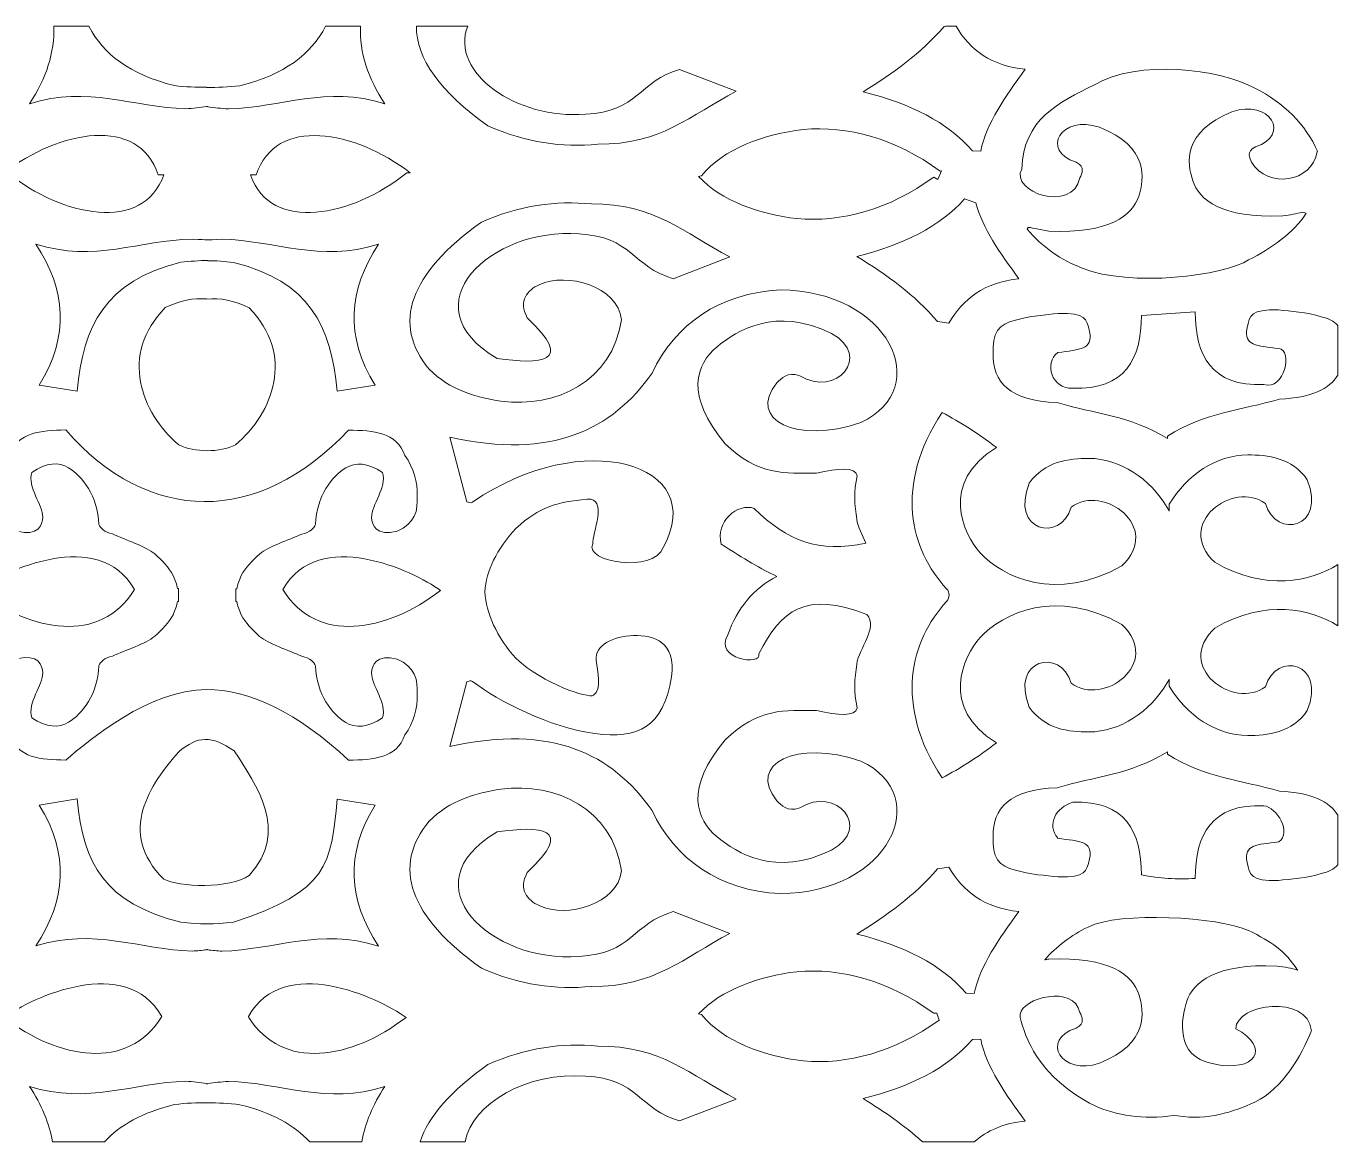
# Model space of a CAD drawing. Header units: millimetres. Extents: x -1200 to 1200, y -590 to 590.
# Drawn here: x -187 to 1200, y -590 to 590 of the extents above; entities that cross this region are included whole.
import ezdxf

# ---------------------------------------------------------------- set-up
doc = ezdxf.new("R2010")
doc.units = ezdxf.units.MM
doc.header["$MEASUREMENT"] = 0
doc.layers.add('Layer 1', color=7, linetype='Continuous')

msp = doc.modelspace()

# ---------------------------------------------------------------- linework, layer by layer
at = {"layer": 'Layer 1', "color": 250, "lineweight": 20}
for points, knots in [([(166.3349, 589.9318), (166.3349, 589.9318), (129.4332, 589.9318), (129.4332, 589.9318), (113.6165, 560.2095), (86.2289, 538.7656), (38.7649, 527.0368), (26.5043, 525.5775), (14.7608, 524.968), (3.5644, 525.2606), (3.5644, 525.2606), (3.5644, 525.3744), (3.5644, 525.3744), (-7.3014, 525.1479), (-18.6791, 525.7638), (-30.5402, 527.1758), (-77.9296, 538.8863), (-105.3026, 560.2821), (-121.1307, 589.9318), (-121.1307, 589.9318), (-158.1034, 589.9318), (-158.1034, 589.9318), (-157.0347, 562.1973), (-166.0779, 535.0684), (-183.7077, 507.9748), (-122.4256, 527.6757), (-73.8101, 503.9432), (-18.3737, 502.5941), (-10.9685, 503.0077), (-3.6431, 503.8145), (3.5644, 504.9728), (3.5644, 504.9728), (3.5644, 505.0123), (3.5644, 505.0123), (3.6048, 505.0056), (3.6454, 504.9992), (3.6858, 504.9923), (4.0108, 505.0448), (4.3348, 505.0978), (4.6596, 505.1515), (4.6596, 505.1515), (4.6596, 504.8343), (4.6596, 504.8343), (11.8682, 503.6756), (19.1925, 502.8686), (26.5985, 502.4554), (82.0339, 503.8045), (130.651, 527.5375), (191.9328, 507.8356), (174.2737, 534.9749), (165.2301, 562.1488), (166.3349, 589.9318)], [0, 0, 0, 0, 0.058823529, 0.058823529, 0.058823529, 0.117647059, 0.117647059, 0.117647059, 0.176470588, 0.176470588, 0.176470588, 0.235294118, 0.235294118, 0.235294118, 0.294117647, 0.294117647, 0.294117647, 0.352941176, 0.352941176, 0.352941176, 0.411764706, 0.411764706, 0.411764706, 0.470588235, 0.470588235, 0.470588235, 0.529411765, 0.529411765, 0.529411765, 0.588235294, 0.588235294, 0.588235294, 0.647058824, 0.647058824, 0.647058824, 0.705882353, 0.705882353, 0.705882353, 0.764705882, 0.764705882, 0.764705882, 0.823529412, 0.823529412, 0.823529412, 0.882352941, 0.882352941, 0.882352941, 0.941176471, 0.941176471, 0.941176471, 1, 1, 1, 1]), ([(279.7128, 589.9318), (279.7128, 589.9318), (225.3686, 589.9318), (225.3686, 589.9318), (225.074, 556.0747), (250.4182, 520.4275), (301.0653, 484.4888), (340.9844, 466.808), (379.6769, 461.4205), (417.4529, 465.1918), (483.3696, 464.425), (515.5359, 495.6648), (563.767, 521.2805), (563.767, 521.2805), (503.818, 544.2869), (503.818, 544.2869), (460.8971, 532.0979), (459.9648, 499.1866), (404.1895, 496.9878), (331.6523, 490.7705), (260.4958, 541.0023), (279.7128, 589.9318)], [0, 0, 0, 0, 0.142857143, 0.142857143, 0.142857143, 0.285714286, 0.285714286, 0.285714286, 0.428571429, 0.428571429, 0.428571429, 0.571428571, 0.571428571, 0.571428571, 0.714285714, 0.714285714, 0.714285714, 0.857142857, 0.857142857, 0.857142857, 1, 1, 1, 1]), ([(796.1617, 589.9318), (796.1617, 589.9318), (785.1888, 589.9318), (785.1888, 589.9318), (785.1888, 589.9318), (783.4722, 589.6905), (783.4722, 589.6905), (759.412, 561.2407), (729.3797, 540.1677), (698.1073, 520.6242), (747.5462, 508.1504), (787.4832, 488.4589), (813.532, 458.2191), (813.532, 458.2191), (822.2999, 457.7436), (822.2999, 457.7436), (828.4033, 487.5096), (848.4498, 515.5721), (869.414, 544.4131), (833.5864, 547.8484), (811.0849, 564.9908), (796.1617, 589.9318)], [0, 0, 0, 0, 0.142857143, 0.142857143, 0.142857143, 0.285714286, 0.285714286, 0.285714286, 0.428571429, 0.428571429, 0.428571429, 0.571428571, 0.571428571, 0.571428571, 0.714285714, 0.714285714, 0.714285714, 0.857142857, 0.857142857, 0.857142857, 1, 1, 1, 1]), ([(872.6232, 377.1037), (872.864, 377.4641), (884.9082, 374.6924), (894.288, 373.1321), (958.9201, 370.0575), (983.0062, 390.4567), (989.4195, 410.2163), (995.4473, 428.7794), (1000.4119, 462.1928), (948.0392, 482.9966), (907.629, 497.487), (884.928, 457.8853), (923.2011, 446.1465), (933.524, 440.7029), (929.0339, 434.1154), (927.3062, 429.6723), (919.115, 391.4437), (853.0179, 414.8646), (865.6783, 438.8241), (867.3801, 491.2176), (904.4743, 509.2691), (942.5365, 528.0124), (988.1922, 555.1284), (1075.1657, 545.1279), (1112.3983, 524.3065), (1142.451, 509.508), (1166.8103, 485.3077), (1178.3564, 457.7509), (1178.3564, 457.7509), (1178.2752, 457.4131), (1178.2752, 457.4131), (1172.7789, 424.3562), (1125.7872, 417.7885), (1108.6728, 445.9739), (1106.9451, 450.4174), (1102.455, 457.0049), (1112.7782, 462.4486), (1151.0512, 474.1865), (1128.3505, 513.7888), (1087.9396, 499.2979), (1035.5675, 478.4945), (1040.5316, 445.0812), (1046.5576, 426.5181), (1052.9726, 406.7587), (1077.0586, 386.3592), (1141.691, 389.4334), (1149.5516, 390.3372), (1156.3653, 391.5888), (1162.333, 393.1344), (1162.333, 393.1344), (1166.6317, 392.1366), (1166.6317, 392.1366), (1153.5776, 371.5691), (1129.654, 354.6656), (1105.6433, 342.8422), (1080.7351, 325.7409), (979.9084, 313.5995), (929.7383, 333.9922), (907.2479, 342.5754), (887.7779, 356.2996), (871.3276, 375.1645), (871.3276, 375.1645), (872.6232, 377.1037), (872.6232, 377.1037)], [0, 0, 0, 0, 0.047619048, 0.047619048, 0.047619048, 0.095238095, 0.095238095, 0.095238095, 0.142857143, 0.142857143, 0.142857143, 0.19047619, 0.19047619, 0.19047619, 0.238095238, 0.238095238, 0.238095238, 0.285714286, 0.285714286, 0.285714286, 0.333333333, 0.333333333, 0.333333333, 0.380952381, 0.380952381, 0.380952381, 0.428571429, 0.428571429, 0.428571429, 0.476190476, 0.476190476, 0.476190476, 0.523809524, 0.523809524, 0.523809524, 0.571428571, 0.571428571, 0.571428571, 0.619047619, 0.619047619, 0.619047619, 0.666666667, 0.666666667, 0.666666667, 0.714285714, 0.714285714, 0.714285714, 0.761904762, 0.761904762, 0.761904762, 0.80952381, 0.80952381, 0.80952381, 0.857142857, 0.857142857, 0.857142857, 0.904761905, 0.904761905, 0.904761905, 0.952380952, 0.952380952, 0.952380952, 1, 1, 1, 1]), ([(-41.797, 432.7108), (-63.3892, 371.0315), (-149.5375, 388.6012), (-207.0723, 434.9285), (-207.0723, 434.9285), (-210.6809, 434.9762), (-210.6809, 434.9762), (-152.5685, 479.9192), (-67.9083, 495.638), (-47.8659, 432.706), (-47.8659, 432.706), (-41.797, 432.7108), (-41.797, 432.7108)], [0, 0, 0, 0, 0.25, 0.25, 0.25, 0.5, 0.5, 0.5, 0.75, 0.75, 0.75, 1, 1, 1, 1]), ([(50.0223, 432.572), (71.6147, 370.8929), (157.7623, 388.4624), (215.2971, 434.79), (215.2971, 434.79), (218.9057, 434.8374), (218.9057, 434.8374), (160.7936, 479.7801), (76.1336, 495.4991), (56.0908, 432.5674), (56.0908, 432.5674), (50.0223, 432.572), (50.0223, 432.572)], [0, 0, 0, 0, 0.25, 0.25, 0.25, 0.5, 0.5, 0.5, 0.75, 0.75, 0.75, 1, 1, 1, 1]), ([(777.0221, 427.8796), (777.0221, 427.8796), (780.9886, 436.8076), (780.9886, 436.8076), (780.9886, 436.8076), (779.3074, 436.7697), (779.3074, 436.7697), (732.0696, 471.4545), (681.1547, 484.8431), (634.572, 480.7641), (592.882, 475.7215), (550.4748, 460.446), (526.8689, 431.7933), (525.8722, 431.5502), (524.8725, 431.313), (523.8737, 431.0759), (548.0462, 405.1736), (588.254, 391.169), (627.8161, 386.3847), (674.4, 382.305), (725.3142, 395.6947), (772.5509, 430.3787), (772.5509, 430.3787), (777.0221, 427.8796), (777.0221, 427.8796)], [0, 0, 0, 0, 0.125, 0.125, 0.125, 0.25, 0.25, 0.25, 0.375, 0.375, 0.375, 0.5, 0.5, 0.5, 0.625, 0.625, 0.625, 0.75, 0.75, 0.75, 0.875, 0.875, 0.875, 1, 1, 1, 1]), ([(557.0127, 345.8677), (557.0127, 345.8677), (497.0624, 322.8612), (497.0624, 322.8612), (454.1424, 335.0505), (453.2092, 367.9625), (397.4342, 370.161), (305.0291, 378.0807), (214.8319, 294.3953), (310.8985, 238.4928), (356.3425, 232.1513), (393.9851, 233.4117), (342.59, 281.4812), (333.0466, 299.8054), (342.7502, 310.7248), (355.3242, 316.5062), (385.03, 330.1635), (438.4276, 315.0115), (442.2915, 279.5198), (432.632, 214.3691), (373.7712, 185.5142), (314.8393, 193.4381), (288.0531, 197.0393), (260.87, 205.4172), (239.0489, 227.0856), (199.0351, 274.8443), (217.8731, 328.4198), (294.3106, 382.6587), (334.2288, 400.3398), (372.9206, 405.7277), (410.6982, 401.9572), (476.614, 402.7229), (508.7798, 371.4837), (557.0127, 345.8677)], [0, 0, 0, 0, 0.090909091, 0.090909091, 0.090909091, 0.181818182, 0.181818182, 0.181818182, 0.272727273, 0.272727273, 0.272727273, 0.363636364, 0.363636364, 0.363636364, 0.454545455, 0.454545455, 0.454545455, 0.545454545, 0.545454545, 0.545454545, 0.636363636, 0.636363636, 0.636363636, 0.727272727, 0.727272727, 0.727272727, 0.818181818, 0.818181818, 0.818181818, 0.909090909, 0.909090909, 0.909090909, 1, 1, 1, 1]), ([(816.9983, 403.2953), (816.9983, 403.2953), (805.2586, 407.1998), (805.2586, 407.1998), (779.1882, 377.9372), (739.8415, 358.7589), (691.3508, 346.5246), (722.6243, 326.9807), (752.6583, 305.9068), (776.7161, 277.4588), (776.7161, 277.4588), (788.5666, 275.792), (788.5666, 275.792), (803.4819, 301.5043), (826.1527, 319.2354), (862.6597, 322.7358), (843.1348, 349.5952), (824.41, 375.7805), (816.9983, 403.2953)], [0, 0, 0, 0, 0.166666667, 0.166666667, 0.166666667, 0.333333333, 0.333333333, 0.333333333, 0.5, 0.5, 0.5, 0.666666667, 0.666666667, 0.666666667, 0.833333333, 0.833333333, 0.833333333, 1, 1, 1, 1]), ([(-11.6183, 364.8312), (-67.0536, 363.4827), (-115.6709, 339.7499), (-176.9523, 359.4512), (-145.3974, 310.9558), (-141.3469, 262.3517), (-173.5641, 210.3558), (-173.5641, 210.3558), (-133.5065, 203.9593), (-133.5065, 203.9593), (-126.996, 272.6291), (-104.2008, 320.3785), (-23.7846, 340.2501), (-13.9662, 341.4193), (-4.4812, 342.0412), (4.6596, 342.0946), (4.6596, 342.0946), (4.6596, 341.9477), (4.6596, 341.9477), (13.4631, 341.8523), (22.5821, 341.2339), (32.0088, 340.1116), (112.4252, 320.2396), (135.2204, 272.4905), (141.7309, 203.8201), (141.7309, 203.8201), (181.7887, 210.2171), (181.7887, 210.2171), (149.5711, 262.2128), (153.6222, 310.817), (185.1772, 359.3123), (123.896, 339.6112), (75.2785, 363.3439), (19.8429, 364.6934), (0.6747, 363.6216), (7.4682, 363.7666), (-11.6183, 364.8312)], [0, 0, 0, 0, 0.083333333, 0.083333333, 0.083333333, 0.166666667, 0.166666667, 0.166666667, 0.25, 0.25, 0.25, 0.333333333, 0.333333333, 0.333333333, 0.416666667, 0.416666667, 0.416666667, 0.5, 0.5, 0.5, 0.583333333, 0.583333333, 0.583333333, 0.666666667, 0.666666667, 0.666666667, 0.75, 0.75, 0.75, 0.833333333, 0.833333333, 0.833333333, 0.916666667, 0.916666667, 0.916666667, 1, 1, 1, 1]), ([(547.8611, 42.1893), (571.8892, 26.5071), (590.8702, 15.5224), (606.492, 8.0262), (582.4159, -4.6683), (564.3584, -26.0899), (554.9053, -53.7172), (538.9649, -79.6205), (592.1442, -87.1593), (587.5385, -74.0112), (611.376, -27.4016), (636.963, -7.3819), (701.9456, -32.1729), (713.9746, -47.0241), (693.6175, -67.3564), (691.1356, -85.0688), (689.0696, -99.8066), (687.5527, -114.7998), (691.7829, -131.0384), (689.2441, -140.695), (672.2391, -139.0851), (648.5781, -133.8401), (615.4616, -133.6793), (586.7737, -130.868), (552.1162, -164.9962), (508.9396, -216.0395), (521.2653, -249.2502), (543.4427, -267.5305), (564.2778, -284.7037), (605.3411, -310.7848), (664.4797, -281.4835), (708.0519, -257.8466), (669.5623, -213.1266), (630.9127, -236.8222), (617.4857, -241.7127), (611.5156, -233.6873), (606.7012, -229.3424), (574.6715, -190.3854), (627.7467, -163.8595), (695.5619, -187.3964), (773.8732, -224.2658), (724.9952, -327.2558), (610.1312, -327.5769), (546.011, -324.45), (498.9126, -291.1254), (474.6498, -239.5945), (432.1388, -179.6774), (369.2418, -147.938), (260.6456, -171.8557), (260.6456, -171.8557), (278.7683, -103.5352), (278.7683, -103.5352), (280.9201, -103.2355), (282.668, -101.5208), (284.8585, -103.1976), (312.1832, -124.1057), (366.1019, -151.575), (414.2744, -158.3017), (459.5273, -164.621), (487.0191, -151.2651), (495.321, -98.3434), (499.7879, -61.1587), (477.227, -54.0682), (454.8346, -54.6579), (433.7664, -55.2126), (413.5722, -64.8485), (415.7078, -80.8018), (416.6859, -92.6266), (422.3381, -111.1425), (412.8161, -117.7453), (407.6318, -121.3403), (359.6565, -105.9722), (331.0827, -79.0262), (309.7774, -56.0218), (299.6269, -30.8857), (297.764, -8.3244), (299.6269, 14.237), (309.7774, 35.9453), (331.0827, 58.9494), (355.2606, 81.7498), (373.7487, 86.4614), (405.9384, 89.6044), (428.7045, 91.8274), (411.117, 52.6594), (411.9149, 42.2843), (402.5531, 22.9043), (476.0396, 11.3346), (486.5722, 38.4325), (535.5467, 127.9994), (401.0743, 166.8963), (284.8585, 86.5497), (282.668, 84.8728), (280.9201, 86.5875), (278.7683, 86.8872), (278.7683, 86.8872), (260.6456, 155.2078), (260.6456, 155.2078), (369.2418, 131.29), (432.1388, 163.0295), (474.6498, 222.9465), (498.9126, 274.4775), (546.011, 307.8022), (610.1312, 310.9289), (724.9952, 310.6078), (773.8732, 207.6179), (695.5619, 170.7484), (627.7467, 147.2116), (574.6715, 173.7374), (606.7012, 212.6945), (611.5156, 217.0394), (617.4857, 225.0648), (630.9127, 220.1743), (669.5623, 196.4787), (708.0519, 241.1987), (664.4797, 264.8356), (605.3411, 294.1368), (564.2778, 268.0557), (543.4427, 250.8826), (521.2653, 232.6025), (508.9396, 199.3916), (552.1162, 148.3482), (586.7737, 114.2201), (615.4616, 117.0313), (648.5781, 117.1922), (672.2391, 122.4372), (689.2441, 124.047), (691.7829, 114.3905), (687.5527, 98.152), (689.0696, 83.1587), (691.1356, 68.4208), (692.2715, 60.3157), (697.1487, 51.6627), (700.9543, 43.2366), (650.9828, 32.621), (617.7494, 45.2963), (582.8326, 79.8041), (564.9618, 86.3152), (541.2176, 65.5231), (547.8611, 42.1893)], [0, 0, 0, 0, 0.02173913, 0.02173913, 0.02173913, 0.043478261, 0.043478261, 0.043478261, 0.065217391, 0.065217391, 0.065217391, 0.086956522, 0.086956522, 0.086956522, 0.108695652, 0.108695652, 0.108695652, 0.130434783, 0.130434783, 0.130434783, 0.152173913, 0.152173913, 0.152173913, 0.173913043, 0.173913043, 0.173913043, 0.195652174, 0.195652174, 0.195652174, 0.217391304, 0.217391304, 0.217391304, 0.239130435, 0.239130435, 0.239130435, 0.260869565, 0.260869565, 0.260869565, 0.282608696, 0.282608696, 0.282608696, 0.304347826, 0.304347826, 0.304347826, 0.326086957, 0.326086957, 0.326086957, 0.347826087, 0.347826087, 0.347826087, 0.369565217, 0.369565217, 0.369565217, 0.391304348, 0.391304348, 0.391304348, 0.413043478, 0.413043478, 0.413043478, 0.434782609, 0.434782609, 0.434782609, 0.456521739, 0.456521739, 0.456521739, 0.47826087, 0.47826087, 0.47826087, 0.5, 0.5, 0.5, 0.52173913, 0.52173913, 0.52173913, 0.543478261, 0.543478261, 0.543478261, 0.565217391, 0.565217391, 0.565217391, 0.586956522, 0.586956522, 0.586956522, 0.608695652, 0.608695652, 0.608695652, 0.630434783, 0.630434783, 0.630434783, 0.652173913, 0.652173913, 0.652173913, 0.673913043, 0.673913043, 0.673913043, 0.695652174, 0.695652174, 0.695652174, 0.717391304, 0.717391304, 0.717391304, 0.739130435, 0.739130435, 0.739130435, 0.760869565, 0.760869565, 0.760869565, 0.782608696, 0.782608696, 0.782608696, 0.804347826, 0.804347826, 0.804347826, 0.826086957, 0.826086957, 0.826086957, 0.847826087, 0.847826087, 0.847826087, 0.869565217, 0.869565217, 0.869565217, 0.891304348, 0.891304348, 0.891304348, 0.913043478, 0.913043478, 0.913043478, 0.934782609, 0.934782609, 0.934782609, 0.956521739, 0.956521739, 0.956521739, 0.97826087, 0.97826087, 0.97826087, 1, 1, 1, 1]), ([(3.5644, 301.4444), (-10.2346, 302.8068), (-24.8808, 299.7366), (-40.1658, 292.3045), (-89.2141, 242.7403), (-65.7299, 180.8278), (-25.8736, 147.2009), (-8.9726, 138.8984), (17.2782, 138.7986), (34.0976, 147.0621), (73.9543, 180.6889), (97.4391, 242.6015), (48.3902, 292.1657), (32.7001, 299.7949), (17.6842, 302.8284), (3.5644, 301.1885), (3.5644, 301.1885), (3.5644, 301.4444), (3.5644, 301.4444)], [0, 0, 0, 0, 0.166666667, 0.166666667, 0.166666667, 0.333333333, 0.333333333, 0.333333333, 0.5, 0.5, 0.5, 0.666666667, 0.666666667, 0.666666667, 0.833333333, 0.833333333, 0.833333333, 1, 1, 1, 1]), ([(1199.9579, 220.9544), (1199.9579, 220.9544), (1199.9579, 273.4355), (1199.9579, 273.4355), (1196.037, 278.0742), (1190.2237, 280.9632), (1182.4307, 282.5868), (1167.7564, 287.5524), (1149.4177, 288.1807), (1137.1059, 289.8612), (1107.8921, 290.5071), (1107.1268, 284.2717), (1103.9671, 270.8461), (1100.5292, 251.0834), (1113.8328, 252.6162), (1137.7288, 248.912), (1152.5915, 247.5311), (1143.7573, 204.2), (1121.8449, 210.8648), (1066.0381, 208.6875), (1049.3599, 241.9405), (1049.147, 287.6796), (1049.147, 287.6796), (992.2776, 283.9731), (992.2776, 283.9731), (992.0657, 238.2341), (975.3864, 204.9813), (919.5788, 207.1582), (897.2866, 205.6024), (888.9709, 233.8094), (903.6954, 244.6346), (927.5917, 248.3386), (940.895, 247.3775), (937.4569, 267.1396), (934.2978, 280.565), (933.5333, 286.8004), (904.3179, 286.1545), (892.0067, 284.4748), (873.6671, 283.8469), (858.9926, 278.8795), (841.4924, 275.2343), (833.9627, 265.2172), (835.475, 243.2923), (834.8575, 213.5598), (852.5867, 193.8069), (903.0137, 191.8435), (943.0008, 179.8218), (979.9667, 178.3571), (1019.7034, 153.7372), (1019.7034, 153.7372), (1019.7054, 156.1772), (1019.7054, 156.1772), (1060.2093, 182.0185), (1097.7487, 183.3249), (1138.4099, 195.5494), (1172.0826, 196.8612), (1191.1712, 206.1049), (1199.9579, 220.9544)], [0, 0, 0, 0, 0.052631579, 0.052631579, 0.052631579, 0.105263158, 0.105263158, 0.105263158, 0.157894737, 0.157894737, 0.157894737, 0.210526316, 0.210526316, 0.210526316, 0.263157895, 0.263157895, 0.263157895, 0.315789474, 0.315789474, 0.315789474, 0.368421053, 0.368421053, 0.368421053, 0.421052632, 0.421052632, 0.421052632, 0.473684211, 0.473684211, 0.473684211, 0.526315789, 0.526315789, 0.526315789, 0.578947368, 0.578947368, 0.578947368, 0.631578947, 0.631578947, 0.631578947, 0.684210526, 0.684210526, 0.684210526, 0.736842105, 0.736842105, 0.736842105, 0.789473684, 0.789473684, 0.789473684, 0.842105263, 0.842105263, 0.842105263, 0.894736842, 0.894736842, 0.894736842, 0.947368421, 0.947368421, 0.947368421, 1, 1, 1, 1]), ([(1199.9579, -44.2595), (1199.9579, -44.2595), (1199.9579, 20.4767), (1199.9579, 20.4767), (1170.9162, 2.2281), (1123.9739, -8.0887), (1069.7774, 22.8544), (1026.5184, 63.887), (1089.8153, 110.1683), (1123.3525, 84.9353), (1134.6871, 46.7896), (1188.5396, 59.1631), (1167.7249, 110.2453), (1151.915, 133.467), (1125.5439, 136.6478), (1104.7138, 136.501), (1071.3193, 136.2627), (1040.4127, 115.3695), (1021.7867, 84.5188), (1021.7867, 84.5188), (1021.7946, 77.1033), (1021.7946, 77.1033), (1021.0947, 78.3584), (1020.3737, 79.5941), (1019.6339, 80.8178), (1019.6332, 80.8153), (1019.6326, 80.8139), (1019.6301, 80.8103), (1019.6301, 80.8103), (1019.6301, 80.8251), (1019.6301, 80.8251), (1001.0036, 111.6697), (970.0995, 132.5558), (936.7118, 132.7932), (915.8808, 132.9412), (889.5106, 129.76), (873.6998, 106.5384), (852.8847, 55.4566), (906.7369, 43.0834), (918.0726, 81.2286), (951.6083, 106.4616), (1014.9065, 60.1808), (971.6466, 19.1482), (902.4631, -20.3516), (845.0931, 7.3806), (821.7015, 33.0224), (803.821, 52.623), (778.1472, 106.9948), (838.883, 144.3142), (819.7441, 159.3791), (800.6061, 171.1337), (781.4667, 181.3842), (730.1436, 104.2151), (748.0924, 35.4014), (786.2781, -5.1192), (789.8009, -8.936), (789.4996, -14.0211), (786.277, -18.6644), (748.0917, -59.1851), (730.1442, -127.9993), (781.4667, -205.168), (800.6061, -194.9172), (819.7441, -183.1629), (838.883, -168.098), (778.1472, -130.7784), (803.821, -76.4068), (821.7015, -56.8062), (845.0931, -31.1644), (902.4631, -3.4319), (971.6466, -42.932), (1014.9065, -83.9643), (951.6083, -130.2454), (918.0726, -105.0124), (906.7369, -66.867), (852.8847, -79.2404), (873.6998, -130.3222), (889.5106, -153.5438), (915.8808, -156.725), (936.7118, -156.577), (970.0995, -156.3396), (1001.0036, -135.4531), (1019.6301, -104.6089), (1019.6301, -104.6089), (1019.6301, -104.5941), (1019.6301, -104.5941), (1019.6326, -104.5977), (1019.6332, -104.5991), (1019.6339, -104.6016), (1020.3737, -103.3779), (1021.0947, -102.1422), (1021.7946, -100.8871), (1021.7946, -100.8871), (1021.7867, -108.3026), (1021.7867, -108.3026), (1040.4127, -139.1533), (1071.3193, -160.0465), (1104.7138, -160.2846), (1125.5439, -160.4314), (1151.915, -157.2505), (1167.7249, -134.0291), (1188.5396, -82.9469), (1134.6871, -70.5734), (1123.3525, -108.7188), (1089.8153, -133.9521), (1026.5184, -87.6708), (1069.7774, -46.6382), (1123.9739, -15.6951), (1170.9162, -26.0111), (1199.9579, -44.2595)], [0, 0, 0, 0, 0.027777778, 0.027777778, 0.027777778, 0.055555556, 0.055555556, 0.055555556, 0.083333333, 0.083333333, 0.083333333, 0.111111111, 0.111111111, 0.111111111, 0.138888889, 0.138888889, 0.138888889, 0.166666667, 0.166666667, 0.166666667, 0.194444444, 0.194444444, 0.194444444, 0.222222222, 0.222222222, 0.222222222, 0.25, 0.25, 0.25, 0.277777778, 0.277777778, 0.277777778, 0.305555556, 0.305555556, 0.305555556, 0.333333333, 0.333333333, 0.333333333, 0.361111111, 0.361111111, 0.361111111, 0.388888889, 0.388888889, 0.388888889, 0.416666667, 0.416666667, 0.416666667, 0.444444444, 0.444444444, 0.444444444, 0.472222222, 0.472222222, 0.472222222, 0.5, 0.5, 0.5, 0.527777778, 0.527777778, 0.527777778, 0.555555556, 0.555555556, 0.555555556, 0.583333333, 0.583333333, 0.583333333, 0.611111111, 0.611111111, 0.611111111, 0.638888889, 0.638888889, 0.638888889, 0.666666667, 0.666666667, 0.666666667, 0.694444444, 0.694444444, 0.694444444, 0.722222222, 0.722222222, 0.722222222, 0.75, 0.75, 0.75, 0.777777778, 0.777777778, 0.777777778, 0.805555556, 0.805555556, 0.805555556, 0.833333333, 0.833333333, 0.833333333, 0.861111111, 0.861111111, 0.861111111, 0.888888889, 0.888888889, 0.888888889, 0.916666667, 0.916666667, 0.916666667, 0.944444444, 0.944444444, 0.944444444, 0.972222222, 0.972222222, 0.972222222, 1, 1, 1, 1]), ([(-145.5304, 162.8442), (-172.1675, 162.3056), (-195.9535, 160.9381), (-205.1371, 135.967), (-214.2489, 123.2082), (-218.8769, 107.6305), (-217.8575, 93.0098), (-219.3094, 78.3889), (-215.6427, 63.8235), (-196.6824, 55.7937), (-175.0462, 49.8956), (-169.854, 62.6902), (-169.746, 70.4583), (-169.566, 83.4031), (-186.3175, 102.4353), (-181.4601, 117.9968), (-165.5476, 128.4992), (-152.812, 129.2219), (-142.3977, 122.8004), (-128.1257, 114.0001), (-111.4662, 93.4454), (-110.4565, 62.9188), (-108.5395, 59.0317), (-105.0246, 54.6453), (-95.9238, 52.8844), (-81.4749, 46.0893), (-61.1606, 40.0748), (-51.3318, 31.7804), (-43.0357, 24.7784), (-36.5628, 17.2101), (-31.9128, 9.0749), (-29.5481, 3.8645), (-28.0037, -0.7076), (-27.0955, -4.9807), (-27.0955, -4.9807), (-26.1696, -4.9807), (-26.1696, -4.9807), (-26.0139, -7.2423), (-25.9964, -9.4801), (-26.1476, -11.7536), (-25.9964, -14.0273), (-26.0139, -16.264), (-26.1696, -18.5258), (-26.1696, -18.5258), (-27.0953, -18.5258), (-27.0953, -18.5258), (-28.0037, -22.7988), (-29.5481, -27.3708), (-31.9128, -32.5814), (-36.5628, -40.7165), (-43.0357, -48.2849), (-51.3318, -55.2869), (-61.1606, -63.5812), (-81.4749, -69.5957), (-95.9238, -76.3905), (-105.0246, -78.1516), (-108.5395, -82.5378), (-110.4565, -86.425), (-111.4662, -116.9517), (-128.1257, -137.5065), (-142.3977, -146.3069), (-152.812, -152.728), (-165.5476, -152.0053), (-181.4601, -141.5032), (-186.3175, -125.9416), (-169.566, -106.9096), (-169.746, -93.9648), (-169.854, -86.1966), (-175.0462, -73.402), (-196.6824, -79.3001), (-215.6427, -87.3299), (-219.3094, -101.8953), (-217.8575, -116.5162), (-218.8769, -131.137), (-214.2489, -146.7143), (-205.1371, -159.4733), (-195.9535, -184.4445), (-172.1675, -185.812), (-145.5304, -186.3506), (-118.8511, -163.8832), (-57.9349, -112.1843), (3.5644, -111.6949), (47.9744, -111.7435), (99.807, -135.8938), (153.7555, -186.4894), (180.3923, -185.9509), (204.1772, -184.5824), (213.3618, -159.612), (222.4735, -146.8533), (227.1024, -131.2755), (226.0825, -116.655), (227.5347, -102.0341), (223.868, -87.4685), (204.9068, -79.4386), (183.2715, -73.5405), (178.0791, -86.3355), (177.9713, -94.1036), (177.7907, -107.0481), (194.5426, -126.0806), (189.6845, -141.6418), (173.7724, -152.1442), (161.0367, -152.8669), (150.6223, -146.4455), (136.3506, -137.6453), (119.6908, -117.0902), (118.6814, -86.5632), (116.7639, -82.6763), (113.25, -78.2903), (104.1487, -76.5287), (89.6993, -69.7342), (69.3848, -63.7198), (59.5568, -55.4257), (51.2605, -48.4237), (44.7875, -40.8557), (40.1374, -32.7196), (37.7729, -27.5095), (36.2283, -22.9373), (35.3206, -18.6644), (35.3206, -18.6644), (34.3944, -18.6644), (34.3944, -18.6644), (34.2387, -16.4033), (34.2213, -14.1655), (34.3724, -11.8914), (34.2213, -9.618), (34.2387, -7.3805), (34.3944, -5.1192), (34.3944, -5.1192), (35.3199, -5.1192), (35.3199, -5.1192), (36.2283, -0.8465), (37.7729, 3.7257), (40.1374, 8.9361), (44.7875, 17.0719), (51.2605, 24.6399), (59.5568, 31.6419), (69.3848, 39.936), (89.6993, 45.9504), (104.1487, 52.7449), (113.25, 54.5066), (116.7639, 58.8925), (118.6814, 62.7794), (119.6908, 93.3065), (136.3506, 113.8619), (150.6223, 122.6619), (161.0367, 129.0831), (173.7724, 128.3604), (189.6845, 117.8581), (194.5426, 102.2968), (177.7907, 83.2646), (177.9713, 70.3198), (178.0791, 62.5518), (183.2715, 49.757), (204.9068, 55.655), (223.868, 63.6847), (227.5347, 78.2506), (226.0825, 92.8715), (227.1024, 107.492), (222.4735, 123.0695), (213.3618, 135.8284), (204.1772, 160.799), (180.3923, 162.1671), (153.7555, 162.7056), (57.7717, 61.0189), (-57.8568, 62.78), (-145.5304, 162.8442)], [0, 0, 0, 0, 0.018181818, 0.018181818, 0.018181818, 0.036363636, 0.036363636, 0.036363636, 0.054545455, 0.054545455, 0.054545455, 0.072727273, 0.072727273, 0.072727273, 0.090909091, 0.090909091, 0.090909091, 0.109090909, 0.109090909, 0.109090909, 0.127272727, 0.127272727, 0.127272727, 0.145454545, 0.145454545, 0.145454545, 0.163636364, 0.163636364, 0.163636364, 0.181818182, 0.181818182, 0.181818182, 0.2, 0.2, 0.2, 0.218181818, 0.218181818, 0.218181818, 0.236363636, 0.236363636, 0.236363636, 0.254545455, 0.254545455, 0.254545455, 0.272727273, 0.272727273, 0.272727273, 0.290909091, 0.290909091, 0.290909091, 0.309090909, 0.309090909, 0.309090909, 0.327272727, 0.327272727, 0.327272727, 0.345454545, 0.345454545, 0.345454545, 0.363636364, 0.363636364, 0.363636364, 0.381818182, 0.381818182, 0.381818182, 0.4, 0.4, 0.4, 0.418181818, 0.418181818, 0.418181818, 0.436363636, 0.436363636, 0.436363636, 0.454545455, 0.454545455, 0.454545455, 0.472727273, 0.472727273, 0.472727273, 0.490909091, 0.490909091, 0.490909091, 0.509090909, 0.509090909, 0.509090909, 0.527272727, 0.527272727, 0.527272727, 0.545454545, 0.545454545, 0.545454545, 0.563636364, 0.563636364, 0.563636364, 0.581818182, 0.581818182, 0.581818182, 0.6, 0.6, 0.6, 0.618181818, 0.618181818, 0.618181818, 0.636363636, 0.636363636, 0.636363636, 0.654545455, 0.654545455, 0.654545455, 0.672727273, 0.672727273, 0.672727273, 0.690909091, 0.690909091, 0.690909091, 0.709090909, 0.709090909, 0.709090909, 0.727272727, 0.727272727, 0.727272727, 0.745454545, 0.745454545, 0.745454545, 0.763636364, 0.763636364, 0.763636364, 0.781818182, 0.781818182, 0.781818182, 0.8, 0.8, 0.8, 0.818181818, 0.818181818, 0.818181818, 0.836363636, 0.836363636, 0.836363636, 0.854545455, 0.854545455, 0.854545455, 0.872727273, 0.872727273, 0.872727273, 0.890909091, 0.890909091, 0.890909091, 0.909090909, 0.909090909, 0.909090909, 0.927272727, 0.927272727, 0.927272727, 0.945454545, 0.945454545, 0.945454545, 0.963636364, 0.963636364, 0.963636364, 0.981818182, 0.981818182, 0.981818182, 1, 1, 1, 1]), ([(-72.783, -5.7883), (-110.6814, 60.6178), (-209.9084, 14.3335), (-239.6067, -6.8071), (-181.4941, -51.7498), (-108.7286, -63.1842), (-73.393, -7.1077), (-73.393, -7.1077), (-72.783, -5.7883), (-72.783, -5.7883)], [0, 0, 0, 0, 0.333333333, 0.333333333, 0.333333333, 0.666666667, 0.666666667, 0.666666667, 1, 1, 1, 1]), ([(84.2068, -5.7883), (122.1055, 60.6178), (221.3322, 14.3335), (251.0305, -6.8071), (192.9179, -51.7498), (120.1526, -63.1842), (84.8171, -7.1077), (84.8171, -7.1077), (84.2068, -5.7883), (84.2068, -5.7883)], [0, 0, 0, 0, 0.333333333, 0.333333333, 0.333333333, 0.666666667, 0.666666667, 0.666666667, 1, 1, 1, 1]), ([(-25.8736, -177.5648), (-55.6164, -211.1916), (-92.0029, -262.8176), (-41.6765, -312.3821), (-26.347, -320.6918), (28.3698, -322.8804), (48.3902, -308.3297), (91.6188, -261.7854), (56.0542, -212.2532), (32.5866, -176.5603), (9.0235, -159.8781), (-5.8828, -160.6591), (-25.8736, -177.5648)], [0, 0, 0, 0, 0.25, 0.25, 0.25, 0.5, 0.5, 0.5, 0.75, 0.75, 0.75, 1, 1, 1, 1]), ([(1199.9579, -297.219), (1199.9579, -297.219), (1199.9579, -244.7382), (1199.9579, -244.7382), (1191.1712, -229.8887), (1172.0826, -220.645), (1138.4099, -219.3332), (1097.7487, -207.1084), (1060.2093, -205.8023), (1019.7054, -179.961), (1019.7054, -179.961), (1019.7034, -177.521), (1019.7034, -177.521), (979.9667, -202.1409), (943.0008, -203.6053), (903.0137, -215.6273), (852.5867, -217.5907), (834.8575, -237.3436), (835.475, -267.0761), (833.9627, -289.001), (841.4924, -299.0181), (858.9926, -302.6633), (873.6671, -307.6304), (892.0067, -308.2586), (904.3179, -309.9383), (933.5333, -310.5841), (934.2978, -304.3488), (937.4569, -290.9234), (940.895, -271.1613), (927.5917, -272.694), (903.6954, -268.9899), (891.9409, -254.3479), (901.7677, -236.278), (919.5788, -230.942), (975.3864, -228.7651), (992.0657, -262.0179), (992.2776, -307.7569), (1011.2346, -311.5307), (1030.191, -312.7663), (1049.147, -311.4634), (1049.3599, -265.7243), (1066.0381, -232.4713), (1121.8449, -234.6483), (1135.7721, -236.0666), (1151.4264, -263.441), (1137.7288, -272.6955), (1113.8328, -276.4), (1100.5292, -274.8672), (1103.9671, -294.6299), (1107.1268, -308.0555), (1107.8921, -314.2909), (1137.1059, -313.645), (1149.4177, -311.9645), (1167.7564, -311.3362), (1182.4307, -306.3706), (1190.2237, -304.747), (1196.037, -301.858), (1199.9579, -297.219)], [0, 0, 0, 0, 0.052631579, 0.052631579, 0.052631579, 0.105263158, 0.105263158, 0.105263158, 0.157894737, 0.157894737, 0.157894737, 0.210526316, 0.210526316, 0.210526316, 0.263157895, 0.263157895, 0.263157895, 0.315789474, 0.315789474, 0.315789474, 0.368421053, 0.368421053, 0.368421053, 0.421052632, 0.421052632, 0.421052632, 0.473684211, 0.473684211, 0.473684211, 0.526315789, 0.526315789, 0.526315789, 0.578947368, 0.578947368, 0.578947368, 0.631578947, 0.631578947, 0.631578947, 0.684210526, 0.684210526, 0.684210526, 0.736842105, 0.736842105, 0.736842105, 0.789473684, 0.789473684, 0.789473684, 0.842105263, 0.842105263, 0.842105263, 0.894736842, 0.894736842, 0.894736842, 0.947368421, 0.947368421, 0.947368421, 1, 1, 1, 1]), ([(557.0127, -369.6515), (557.0127, -369.6515), (497.0624, -346.645), (497.0624, -346.645), (454.1424, -358.834), (453.2092, -391.7463), (397.4342, -393.9448), (305.0291, -401.8645), (214.8319, -318.1791), (310.8985, -262.2763), (356.3425, -255.9348), (393.9851, -257.1955), (342.59, -305.265), (333.0466, -323.5892), (342.7502, -334.5086), (355.3242, -340.29), (385.03, -353.9473), (438.4276, -338.7953), (442.2915, -303.3036), (432.632, -238.1529), (373.7712, -209.298), (314.8393, -217.2219), (288.0531, -220.8229), (260.87, -229.201), (239.0489, -250.8692), (199.0351, -298.6281), (217.8731, -352.2036), (294.3106, -406.4425), (334.2288, -424.1236), (372.9206, -429.5115), (410.6982, -425.741), (476.614, -426.5067), (508.7798, -395.2675), (557.0127, -369.6515)], [0, 0, 0, 0, 0.090909091, 0.090909091, 0.090909091, 0.181818182, 0.181818182, 0.181818182, 0.272727273, 0.272727273, 0.272727273, 0.363636364, 0.363636364, 0.363636364, 0.454545455, 0.454545455, 0.454545455, 0.545454545, 0.545454545, 0.545454545, 0.636363636, 0.636363636, 0.636363636, 0.727272727, 0.727272727, 0.727272727, 0.818181818, 0.818181818, 0.818181818, 0.909090909, 0.909090909, 0.909090909, 1, 1, 1, 1]), ([(-23.7846, -357.7118), (-104.2008, -337.84), (-126.996, -296.1352), (-133.5065, -227.4655), (-133.5065, -227.4655), (-173.5641, -233.8622), (-173.5641, -233.8622), (-141.3469, -285.8578), (-145.3974, -334.4622), (-176.9523, -382.9576), (-115.6709, -363.2562), (-67.0536, -386.9892), (-11.6183, -388.3377), (-6.5146, -388.0529), (-1.4513, -387.5744), (3.5644, -386.9306), (3.5644, -386.9306), (3.5644, -386.927), (3.5644, -386.927), (3.5696, -386.9278), (3.5746, -386.9282), (3.5796, -386.9291), (3.9397, -386.8829), (4.2994, -386.8359), (4.6596, -386.7882), (4.6596, -386.7882), (4.6596, -387.0695), (4.6596, -387.0695), (9.6768, -387.7129), (14.7392, -388.1917), (19.8429, -388.4772), (75.2785, -387.1277), (123.896, -363.3948), (185.1772, -383.0961), (153.6222, -334.6008), (149.5711, -285.9966), (181.7887, -234.0009), (181.7887, -234.0009), (141.7309, -227.6039), (141.7309, -227.6039), (135.2204, -296.2743), (132.3619, -324.948), (32.0088, -357.8503), (12.1276, -360.2177), (-4.1887, -360.0449), (-23.7846, -357.7118)], [0, 0, 0, 0, 0.066666667, 0.066666667, 0.066666667, 0.133333333, 0.133333333, 0.133333333, 0.2, 0.2, 0.2, 0.266666667, 0.266666667, 0.266666667, 0.333333333, 0.333333333, 0.333333333, 0.4, 0.4, 0.4, 0.466666667, 0.466666667, 0.466666667, 0.533333333, 0.533333333, 0.533333333, 0.6, 0.6, 0.6, 0.666666667, 0.666666667, 0.666666667, 0.733333333, 0.733333333, 0.733333333, 0.8, 0.8, 0.8, 0.866666667, 0.866666667, 0.866666667, 0.933333333, 0.933333333, 0.933333333, 1, 1, 1, 1]), ([(806.7769, -432.7133), (780.7276, -402.4734), (740.7917, -382.7822), (691.3508, -370.3083), (722.6243, -350.7644), (752.6583, -329.6906), (776.7161, -301.2424), (776.7161, -301.2424), (788.5666, -299.5758), (788.5666, -299.5758), (803.4819, -325.288), (826.1527, -343.0192), (862.6597, -346.5193), (841.6944, -375.3601), (821.6488, -403.4224), (815.5448, -433.1888), (815.5448, -433.1888), (806.7769, -432.7133), (806.7769, -432.7133)], [0, 0, 0, 0, 0.166666667, 0.166666667, 0.166666667, 0.333333333, 0.333333333, 0.333333333, 0.5, 0.5, 0.5, 0.666666667, 0.666666667, 0.666666667, 0.833333333, 0.833333333, 0.833333333, 1, 1, 1, 1]), ([(1030.6066, -562.7196), (1062.8634, -567.3959), (1089.2994, -558.6862), (1112.3983, -548.0901), (1142.5316, -533.2519), (1160.7106, -499.963), (1172.219, -472.3144), (1172.219, -472.3144), (1172.2438, -472.5778), (1172.2438, -472.5778), (1167.3563, -433.4485), (1092.8222, -443.8886), (1092.0438, -470.4615), (1129.7507, -490.3401), (1113.8466, -517.9455), (1067.2053, -507.3107), (1027.5238, -499.5356), (1034.3009, -459.8673), (1040.3269, -441.3042), (1046.7421, -421.5446), (1070.8279, -401.1451), (1135.4603, -404.2195), (1143.9772, -405.1984), (1151.263, -406.5856), (1157.5772, -408.3128), (1157.5772, -408.3128), (1157.2125, -408.4969), (1157.2125, -408.4969), (1144.1125, -387.5501), (1129.8378, -378.5397), (1105.6433, -366.626), (1073.6801, -351.9629), (969.13, -346.2615), (935.782, -362.919), (918.0817, -371.6355), (902.3583, -383.613), (890.0619, -397.6162), (890.0619, -397.6162), (889.9232, -397.4682), (889.9232, -397.4682), (891.3423, -397.272), (892.7949, -397.0876), (894.288, -396.9159), (958.9201, -393.841), (983.0062, -414.2405), (989.4195, -434.0001), (995.4473, -452.5632), (1000.4119, -485.9766), (948.0392, -506.7801), (907.629, -521.2708), (884.928, -481.6691), (923.2011, -469.93), (933.524, -464.4867), (929.0339, -457.8989), (927.3062, -453.4561), (920.8304, -423.1764), (865.8433, -438.1386), (864.035, -455.2622), (863.233, -462.8546), (871.9968, -482.3834), (875.5392, -489.3578), (888.6655, -515.1993), (913.9899, -537.7386), (942.5365, -551.7959), (965.6351, -562.3926), (994.0859, -566.9128), (1026.3432, -562.2367), (1026.3432, -562.2367), (1030.6066, -562.7196), (1030.6066, -562.7196)], [0, 0, 0, 0, 0.043478261, 0.043478261, 0.043478261, 0.086956522, 0.086956522, 0.086956522, 0.130434783, 0.130434783, 0.130434783, 0.173913043, 0.173913043, 0.173913043, 0.217391304, 0.217391304, 0.217391304, 0.260869565, 0.260869565, 0.260869565, 0.304347826, 0.304347826, 0.304347826, 0.347826087, 0.347826087, 0.347826087, 0.391304348, 0.391304348, 0.391304348, 0.434782609, 0.434782609, 0.434782609, 0.47826087, 0.47826087, 0.47826087, 0.52173913, 0.52173913, 0.52173913, 0.565217391, 0.565217391, 0.565217391, 0.608695652, 0.608695652, 0.608695652, 0.652173913, 0.652173913, 0.652173913, 0.695652174, 0.695652174, 0.695652174, 0.739130435, 0.739130435, 0.739130435, 0.782608696, 0.782608696, 0.782608696, 0.826086957, 0.826086957, 0.826086957, 0.869565217, 0.869565217, 0.869565217, 0.913043478, 0.913043478, 0.913043478, 0.956521739, 0.956521739, 0.956521739, 1, 1, 1, 1]), ([(-43.8572, -457.4639), (-81.7558, -391.0577), (-180.9826, -437.3419), (-210.6809, -458.4826), (-152.5685, -503.4254), (-79.803, -514.8597), (-44.4675, -458.7832), (-44.4675, -458.7832), (-43.8572, -457.4639), (-43.8572, -457.4639)], [0, 0, 0, 0, 0.333333333, 0.333333333, 0.333333333, 0.666666667, 0.666666667, 0.666666667, 1, 1, 1, 1]), ([(47.7216, -457.4639), (85.6204, -391.0577), (184.847, -437.3419), (214.5453, -458.4826), (156.4331, -503.4254), (83.6674, -514.8597), (48.3318, -458.7832), (48.3318, -458.7832), (47.7216, -457.4639), (47.7216, -457.4639)], [0, 0, 0, 0, 0.333333333, 0.333333333, 0.333333333, 0.666666667, 0.666666667, 0.666666667, 1, 1, 1, 1]), ([(775.9468, -454.0858), (775.9468, -454.0858), (778.3211, -461.2698), (778.3211, -461.2698), (731.3613, -495.4195), (680.8307, -508.5984), (634.572, -504.5479), (592.882, -499.5053), (550.4748, -484.2296), (526.8689, -455.5771), (525.8722, -455.334), (524.8725, -455.0968), (523.8737, -454.8594), (548.0462, -428.9574), (588.254, -414.9528), (627.8161, -410.1682), (674.4, -406.0888), (725.3142, -419.4782), (772.5509, -454.1625), (772.5509, -454.1625), (775.9468, -454.0858), (775.9468, -454.0858)], [0, 0, 0, 0, 0.142857143, 0.142857143, 0.142857143, 0.285714286, 0.285714286, 0.285714286, 0.428571429, 0.428571429, 0.428571429, 0.571428571, 0.571428571, 0.571428571, 0.714285714, 0.714285714, 0.714285714, 0.857142857, 0.857142857, 0.857142857, 1, 1, 1, 1]), ([(229.233, -590.0682), (229.233, -590.0682), (277.1043, -590.0682), (277.1043, -590.0682), (283.5946, -549.9864), (343.4088, -515.5618), (404.1895, -520.7713), (459.9648, -522.9701), (460.8971, -555.8817), (503.818, -568.0707), (503.818, -568.0707), (563.767, -545.064), (563.767, -545.064), (515.5359, -519.4486), (483.3696, -488.2088), (417.4529, -488.9756), (379.6769, -485.2043), (340.9844, -490.5918), (301.0653, -508.2726), (262.076, -535.9388), (238.0828, -563.431), (229.233, -590.0682)], [0, 0, 0, 0, 0.142857143, 0.142857143, 0.142857143, 0.285714286, 0.285714286, 0.285714286, 0.428571429, 0.428571429, 0.428571429, 0.571428571, 0.571428571, 0.571428571, 0.714285714, 0.714285714, 0.714285714, 0.857142857, 0.857142857, 0.857142857, 1, 1, 1, 1]), ([(760.7363, -590.0682), (760.7363, -590.0682), (815.5169, -590.0682), (815.5169, -590.0682), (829.0333, -578.2002), (846.4965, -570.3944), (869.414, -568.1969), (848.4498, -539.3559), (828.4033, -511.2934), (822.2999, -481.5272), (822.2999, -481.5272), (813.532, -482.0029), (813.532, -482.0029), (787.4832, -512.2427), (747.5462, -531.9342), (698.1073, -544.408), (720.1529, -558.1852), (741.5812, -572.7222), (760.7363, -590.0682)], [0, 0, 0, 0, 0.166666667, 0.166666667, 0.166666667, 0.333333333, 0.333333333, 0.333333333, 0.5, 0.5, 0.5, 0.666666667, 0.666666667, 0.666666667, 0.833333333, 0.833333333, 0.833333333, 1, 1, 1, 1]), ([(-159.5856, -590.0682), (-159.5856, -590.0682), (-104.5279, -590.0682), (-104.5279, -590.0682), (-88.0144, -572.3481), (-64.3834, -559.0452), (-30.5402, -550.6819), (-18.2797, -549.2225), (-6.5361, -548.6133), (4.6596, -548.9059), (4.6596, -548.9059), (4.6596, -549.0183), (4.6596, -549.0183), (15.526, -548.7921), (26.9033, -549.4087), (38.7649, -550.8205), (72.5209, -559.1616), (96.1195, -572.4166), (112.6265, -590.0682), (112.6265, -590.0682), (167.8365, -590.0682), (167.8365, -590.0682), (171.0968, -570.4273), (179.3118, -551.0154), (191.9328, -531.6194), (130.651, -551.3213), (82.0339, -527.5883), (26.5985, -526.2391), (19.1923, -526.6524), (11.8682, -527.4584), (4.6596, -528.617), (4.6596, -528.617), (4.6596, -528.6579), (4.6596, -528.6579), (4.6181, -528.651), (4.5761, -528.6439), (4.5348, -528.6371), (4.2114, -528.6891), (3.8871, -528.7421), (3.5644, -528.7958), (3.5644, -528.7958), (3.5644, -528.4782), (3.5644, -528.4782), (-3.6435, -527.3198), (-10.9685, -526.5138), (-18.3737, -526.1004), (-73.8101, -527.4496), (-122.4256, -551.1822), (-183.7077, -531.4809), (-171.0575, -550.9228), (-162.8299, -570.3803), (-159.5856, -590.0682)], [0, 0, 0, 0, 0.058823529, 0.058823529, 0.058823529, 0.117647059, 0.117647059, 0.117647059, 0.176470588, 0.176470588, 0.176470588, 0.235294118, 0.235294118, 0.235294118, 0.294117647, 0.294117647, 0.294117647, 0.352941176, 0.352941176, 0.352941176, 0.411764706, 0.411764706, 0.411764706, 0.470588235, 0.470588235, 0.470588235, 0.529411765, 0.529411765, 0.529411765, 0.588235294, 0.588235294, 0.588235294, 0.647058824, 0.647058824, 0.647058824, 0.705882353, 0.705882353, 0.705882353, 0.764705882, 0.764705882, 0.764705882, 0.823529412, 0.823529412, 0.823529412, 0.882352941, 0.882352941, 0.882352941, 0.941176471, 0.941176471, 0.941176471, 1, 1, 1, 1])]:
    msp.add_open_spline(points, degree=3, knots=knots, dxfattribs=at)

doc.saveas('drawing.dxf')
